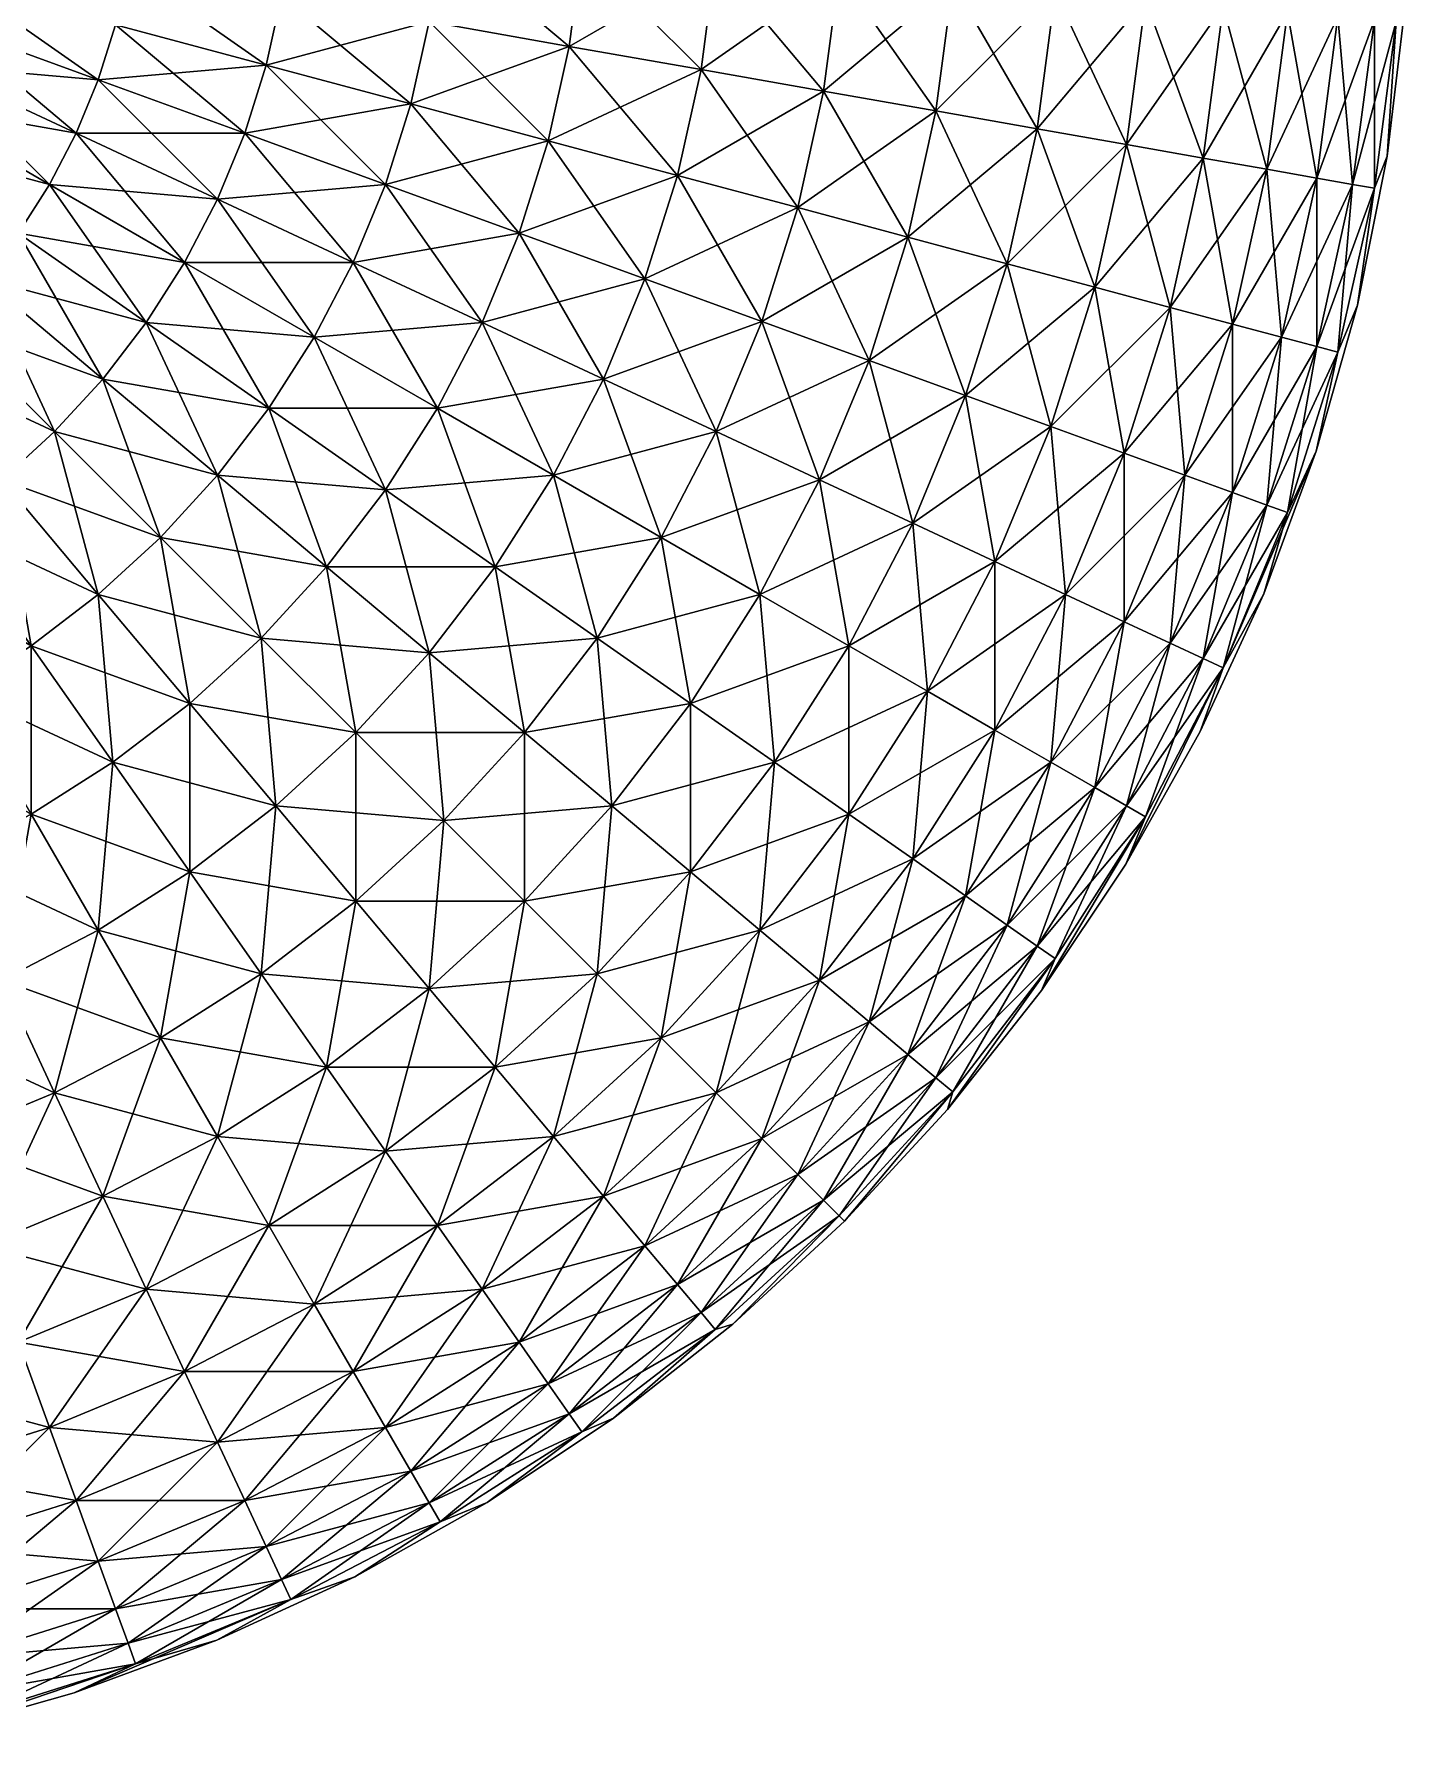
# Model space of a CAD drawing. Header units: millimetres. Extents: x -5.2 to 37.2, y -20 to 0.
# Drawn here: x 36.488 to 37.2, y -19.972 to -19.093 of the extents above; entities that cross this region are included whole.
import ezdxf

# ---------------------------------------------------------------- set-up
doc = ezdxf.new("R2010")
doc.units = ezdxf.units.MM
doc.layers.add('001', color=4, linetype='Continuous', lineweight=35)

msp = doc.modelspace()

# ---------------------------------------------------------------- meshes
at = {"layer": '001', "color": 17, "lineweight": 18}
mesh = msp.add_polyface(dxfattribs=at)
corners = [(36.59713, -19.14454, -4.15631), (36.53037, -19.08852, -4.18969), (36.60822, -19.10938, -4.15631), (36.53682, -19.05939, -4.18969), (36.6162, -19.07339, -4.15631), (36.54072, -19.02981, -4.18969), (36.62101, -19.03683, -4.15631), (36.68296, -19.12941, -4.11603), (36.6924, -19.08682, -4.11603), (36.6981, -19.04358, -4.11603), (36.75403, -19.14845, -4.06915), (36.76486, -19.0996, -4.06915), (36.77139, -19.04999, -4.06915), (36.82089, -19.16637, -4.01604), (36.83302, -19.11162, -4.01604), (36.84034, -19.05602, -4.01604), (36.89636, -19.12279, -3.95711), (36.90442, -19.06163, -3.95711), (36.84945, -19, -4.01041), (36.95441, -19.13302, -3.89279), (36.96313, -19.06677, -3.89279), (36.90711, -19, -3.95711), (36.89636, -19.12279, 3.95711), (36.95441, -19.13302, 3.89279), (36.96313, -19.06677, 3.89279), (36.90442, -19.06163, 3.95711), (36.83302, -19.11162, 4.01604), (36.84034, -19.05602, 4.01604), (36.75403, -19.14845, 4.06915), (36.76486, -19.0996, 4.06915), (36.77139, -19.04999, 4.06915), (36.68296, -19.12941, 4.11603), (36.6924, -19.08682, 4.11603), (36.6981, -19.04358, 4.11603), (36.59713, -19.14454, 4.15631), (36.60822, -19.10938, 4.15631), (36.6162, -19.07339, 4.15631), (36.62101, -19.03683, 4.15631), (36.52139, -19.11698, 4.18969), (36.53037, -19.08852, 4.18969), (36.53682, -19.05939, 4.18969)]
mesh.append_faces([[corners[k] for k in face] for face in [(17, 15, 18), (20, 17, 21)]], dxfattribs={"color": 17})
mesh.append_faces([[corners[k] for k in face] for face in [(0, 1, 2), (2, 3, 4), (4, 5, 6), (7, 4, 8), (8, 6, 9), (10, 8, 11), (11, 9, 12), (13, 11, 14), (14, 12, 15), (16, 15, 17), (19, 17, 20), (22, 24, 25), (26, 25, 27), (28, 26, 29), (29, 27, 30), (31, 29, 32), (32, 30, 33), (34, 31, 35), (35, 32, 36), (36, 33, 37)]], dxfattribs={"vtx0": -1, "color": 17})
mesh.append_faces([[corners[k] for k in face] for face in [(7, 2, 4), (8, 4, 6), (10, 7, 8), (11, 8, 9), (14, 11, 12), (16, 14, 15), (19, 16, 17), (22, 23, 24), (26, 22, 25), (29, 26, 27), (31, 28, 29), (32, 29, 30), (35, 31, 32), (36, 32, 33), (38, 34, 35), (39, 35, 36), (40, 36, 37)]], dxfattribs={"vtx2": -1, "color": 17})
mesh = msp.add_polyface(dxfattribs=at)
corners = [(37.18769, -19.15643, 3.25), (37.19692, -19.07846, -3.25), (37.19692, -19.07846, 3.25), (37.2, -19, -3.25), (37.00671, -19.14224, -3.82358), (36.95441, -19.13302, -3.89279), (36.96313, -19.06677, -3.89279), (37.01603, -19.07139, -3.82358), (36.96041, -19, -3.89945), (37.05287, -19.15038, -3.75), (37.06273, -19.07548, -3.75), (37.00902, -19, -3.83779), (37.09254, -19.15738, -3.67262), (37.10286, -19.07899, -3.67262), (37.05264, -19, -3.7725), (37.12542, -19.16318, -3.59202), (37.13612, -19.0819, -3.59202), (37.12388, -19, -3.63268), (37.15125, -19.16773, -3.50882), (37.16225, -19.08419, -3.50882), (37.15106, -19, -3.55902), (37.16985, -19.17101, -3.42365), (37.18106, -19.08583, -3.42365), (37.17237, -19, -3.48345), (37.18106, -19.17299, -3.33716), (37.1924, -19.08682, -3.33716), (37.18769, -19, -3.40643), (37.18769, -19.15643, -3.25), (37.19692, -19, -3.32846), (37.16985, -19.17101, 3.42365), (37.1924, -19.08682, 3.33716), (37.18106, -19.08583, 3.42365), (37.19692, -19, 3.32846), (37.15125, -19.16773, 3.50882), (37.16225, -19.08419, 3.50882), (37.18769, -19, 3.40643), (37.12542, -19.16318, 3.59202), (37.13612, -19.0819, 3.59202), (37.17237, -19, 3.48345), (37.09254, -19.15738, 3.67262), (37.10286, -19.07899, 3.67262), (37.15106, -19, 3.55902), (37.05287, -19.15038, 3.75), (37.06273, -19.07548, 3.75), (37.09101, -19, 3.70399), (37.00671, -19.14224, 3.82358), (37.01603, -19.07139, 3.82358), (37.05264, -19, 3.7725), (36.95441, -19.13302, 3.89279), (36.96313, -19.06677, 3.89279), (37.00902, -19, 3.83779), (36.90442, -19.06163, 3.95711), (36.96041, -19, 3.89945)]
mesh.append_faces([[corners[k] for k in face] for face in [(7, 6, 8), (10, 7, 11), (13, 10, 14), (17, 16, 13), (19, 16, 20), (22, 19, 23), (25, 22, 26), (27, 25, 1), (1, 25, 28), (30, 0, 2), (31, 30, 32), (32, 30, 2), (34, 31, 35), (37, 34, 38), (40, 37, 41), (43, 40, 44), (46, 43, 47), (49, 46, 50), (51, 49, 52)]], dxfattribs={"color": 17})
mesh.append_faces([[corners[k] for k in face] for face in [(0, 1, 2), (4, 6, 7), (9, 7, 10), (12, 10, 13), (15, 13, 16), (18, 16, 19), (21, 19, 22), (24, 22, 25), (29, 30, 31), (33, 31, 34), (36, 34, 37), (39, 37, 40), (42, 40, 43), (45, 43, 46), (48, 46, 49)]], dxfattribs={"vtx0": -1, "color": 17})
mesh.append_faces([[corners[k] for k in face] for face in [(2, 1, 3), (4, 5, 6), (9, 4, 7), (12, 9, 10), (45, 42, 43), (48, 45, 46)]], dxfattribs={"vtx2": -1, "color": 17})
mesh = msp.add_polyface(dxfattribs=at)
corners = [(36.41201, -19.14845, -4.21593), (36.35038, -19.08682, -4.23481), (36.42414, -19.12941, -4.21593), (36.35738, -19.07339, -4.23481), (36.43457, -19.10938, -4.21593), (36.36318, -19.05939, -4.23481), (36.44321, -19.08852, -4.21593), (36.36773, -19.04494, -4.23481), (36.45, -19.06699, -4.21593), (36.37101, -19.03015, -4.23481), (36.45489, -19.04494, -4.21593), (36.50998, -19.14454, -4.18969), (36.52139, -19.11698, -4.18969), (36.53037, -19.08852, -4.18969), (36.53682, -19.05939, -4.18969), (36.45783, -19.02256, -4.21593), (36.59713, -19.14454, -4.15631), (36.60822, -19.10938, -4.15631), (36.6162, -19.07339, -4.15631), (36.54072, -19.02981, -4.18969), (36.52139, -19.11698, 4.18969), (36.60822, -19.10938, 4.15631), (36.53037, -19.08852, 4.18969), (36.6162, -19.07339, 4.15631), (36.53682, -19.05939, 4.18969), (36.62101, -19.03683, 4.15631), (36.54072, -19.02981, 4.18969), (36.42414, -19.12941, 4.21593), (36.50998, -19.14454, 4.18969), (36.43457, -19.10938, 4.21593), (36.44321, -19.08852, 4.21593), (36.45, -19.06699, 4.21593), (36.45489, -19.04494, 4.21593), (36.34224, -19.0996, 4.23481), (36.41201, -19.14845, 4.21593), (36.35038, -19.08682, 4.23481), (36.35738, -19.07339, 4.23481), (36.36318, -19.05939, 4.23481), (36.36773, -19.04494, 4.23481), (36.37101, -19.03015, 4.23481)]
mesh.append_faces([[corners[k] for k in face] for face in [(0, 1, 2), (2, 3, 4), (4, 5, 6), (6, 7, 8), (8, 9, 10), (11, 6, 12), (12, 8, 13), (13, 10, 14), (20, 21, 22), (22, 23, 24), (24, 25, 26), (27, 28, 29), (29, 20, 30), (30, 22, 31), (31, 24, 32), (35, 29, 36), (36, 30, 37), (37, 31, 38), (38, 32, 39)]], dxfattribs={"vtx0": -1, "color": 17})
mesh.append_faces([[corners[k] for k in face] for face in [(2, 1, 3), (4, 3, 5), (6, 5, 7), (8, 7, 9), (11, 4, 6), (12, 6, 8), (13, 8, 10), (14, 10, 15), (16, 12, 13), (17, 13, 14), (18, 14, 19), (29, 28, 20), (30, 20, 22), (31, 22, 24), (32, 24, 26), (33, 34, 27), (35, 27, 29), (36, 29, 30), (37, 30, 31), (38, 31, 32)]], dxfattribs={"vtx2": -1, "color": 17})
mesh = msp.add_polyface(dxfattribs=at)
corners = [(37.17237, -19.23345, 3.25), (37.17237, -19.23345, -3.25), (37.18769, -19.15643, -3.25), (37.18769, -19.15643, 3.25), (37.19692, -19.07846, -3.25), (37.03652, -19.22414, -3.75), (36.99124, -19.21201, -3.82358), (37.00671, -19.14224, -3.82358), (37.05287, -19.15038, -3.75), (37.07543, -19.23457, -3.67262), (37.09254, -19.15738, -3.67262), (37.10767, -19.24321, -3.59202), (37.12542, -19.16318, -3.59202), (37.10286, -19.07899, -3.67262), (37.13301, -19.25, -3.50882), (37.15125, -19.16773, -3.50882), (37.13612, -19.0819, -3.59202), (37.15125, -19.25489, -3.42365), (37.16985, -19.17101, -3.42365), (37.16225, -19.08419, -3.50882), (37.16225, -19.25783, -3.33716), (37.18106, -19.17299, -3.33716), (37.18106, -19.08583, -3.42365), (37.1924, -19.08682, -3.33716), (37.15125, -19.25489, 3.42365), (37.18106, -19.17299, 3.33716), (37.16985, -19.17101, 3.42365), (37.16225, -19.25783, 3.33716), (37.1924, -19.08682, 3.33716), (37.13301, -19.25, 3.50882), (37.15125, -19.16773, 3.50882), (37.18106, -19.08583, 3.42365), (37.10767, -19.24321, 3.59202), (37.12542, -19.16318, 3.59202), (37.16225, -19.08419, 3.50882), (37.07543, -19.23457, 3.67262), (37.09254, -19.15738, 3.67262), (37.13612, -19.0819, 3.59202), (37.03652, -19.22414, 3.75), (37.05287, -19.15038, 3.75), (37.10286, -19.07899, 3.67262), (36.99124, -19.21201, 3.82358), (37.00671, -19.14224, 3.82358)]
mesh.append_faces([[corners[k] for k in face] for face in [(1, 20, 21), (1, 21, 2), (2, 21, 23), (25, 27, 0), (25, 0, 3), (28, 25, 3)]], dxfattribs={"color": 17})
mesh.append_faces([[corners[k] for k in face] for face in [(0, 2, 3), (5, 7, 8), (9, 8, 10), (11, 10, 12), (14, 12, 15), (17, 15, 18), (20, 18, 21), (24, 25, 26), (29, 26, 30), (32, 30, 33), (35, 33, 36), (38, 36, 39), (41, 39, 42)]], dxfattribs={"vtx0": -1, "color": 17})
mesh.append_faces([[corners[k] for k in face] for face in [(0, 1, 2), (3, 2, 4), (5, 6, 7), (9, 5, 8), (11, 9, 10), (12, 10, 13), (14, 11, 12), (15, 12, 16), (17, 14, 15), (18, 15, 19), (21, 18, 22), (26, 25, 28), (29, 24, 26), (30, 26, 31), (32, 29, 30), (33, 30, 34), (35, 32, 33), (36, 33, 37), (38, 35, 36), (39, 36, 40), (41, 38, 39)]], dxfattribs={"vtx2": -1, "color": 17})
mesh = msp.add_polyface(dxfattribs=at)
corners = [(36.69673, -19.28679, -4.06915), (36.65315, -19.21131, -4.11603), (36.71984, -19.2424, -4.06915), (36.66985, -19.17101, -4.11603), (36.73899, -19.19617, -4.06915), (36.68296, -19.12941, -4.11603), (36.75403, -19.14845, -4.06915), (36.72654, -19.36869, -4.01604), (36.66985, -19.32899, -4.06915), (36.75667, -19.32139, -4.01604), (36.78256, -19.27165, -4.01604), (36.80402, -19.21985, -4.01604), (36.82089, -19.16637, -4.01604), (36.76486, -19.0996, -4.06915), (36.81237, -19.35355, -3.95711), (36.84086, -19.29884, -3.95711), (36.86446, -19.24184, -3.95711), (36.88301, -19.18301, -3.95711), (36.83302, -19.11162, -4.01604), (36.86341, -19.38302, -3.89279), (36.81237, -19.35355, 3.95711), (36.89427, -19.32374, 3.89279), (36.84086, -19.29884, 3.95711), (36.72654, -19.36869, 4.01604), (36.75667, -19.32139, 4.01604), (36.78256, -19.27165, 4.01604), (36.86446, -19.24184, 3.95711), (36.80402, -19.21985, 4.01604), (36.88301, -19.18301, 3.95711), (36.82089, -19.16637, 4.01604), (36.66985, -19.32899, 4.06915), (36.69673, -19.28679, 4.06915), (36.71984, -19.2424, 4.06915), (36.73899, -19.19617, 4.06915), (36.75403, -19.14845, 4.06915), (36.83302, -19.11162, 4.01604), (36.65315, -19.21131, 4.11603), (36.66985, -19.17101, 4.11603), (36.68296, -19.12941, 4.11603)]
mesh.append_faces([[corners[k] for k in face] for face in [(0, 1, 2), (2, 3, 4), (4, 5, 6), (7, 0, 9), (9, 2, 10), (10, 4, 11), (11, 6, 12), (14, 10, 15), (15, 11, 16), (20, 21, 22), (23, 20, 24), (24, 22, 25), (25, 26, 27), (27, 28, 29), (30, 24, 31), (31, 25, 32), (32, 27, 33), (33, 29, 34), (37, 34, 38)]], dxfattribs={"vtx0": -1, "color": 17})
mesh.append_faces([[corners[k] for k in face] for face in [(4, 3, 5), (7, 8, 0), (9, 0, 2), (10, 2, 4), (11, 4, 6), (12, 6, 13), (14, 9, 10), (15, 10, 11), (16, 11, 12), (17, 12, 18), (19, 14, 15), (24, 20, 22), (25, 22, 26), (30, 23, 24), (31, 24, 25), (32, 25, 27), (33, 27, 29), (34, 29, 35), (36, 32, 33), (37, 33, 34)]], dxfattribs={"vtx2": -1, "color": 17})
mesh = msp.add_polyface(dxfattribs=at)
corners = [(36.44184, -19.24184, -4.18969), (36.39827, -19.16637, -4.21593), (36.462, -19.21985, -4.18969), (36.41201, -19.14845, -4.21593), (36.48017, -19.19617, -4.18969), (36.42414, -19.12941, -4.21593), (36.4962, -19.17101, -4.18969), (36.43457, -19.10938, -4.21593), (36.50998, -19.14454, -4.18969), (36.4424, -19.34619, -4.15631), (36.41985, -19.262, -4.18969), (36.47165, -19.32374, -4.15631), (36.49884, -19.29884, -4.15631), (36.52374, -19.27165, -4.15631), (36.54619, -19.2424, -4.15631), (36.566, -19.21131, -4.15631), (36.58302, -19.17861, -4.15631), (36.52139, -19.11698, -4.18969), (36.52139, -19.38302, -4.11603), (36.55355, -19.35355, -4.11603), (36.4424, -19.34619, 4.15631), (36.52139, -19.38302, 4.11603), (36.47165, -19.32374, 4.15631), (36.55355, -19.35355, 4.11603), (36.49884, -19.29884, 4.15631), (36.58302, -19.32139, 4.11603), (36.52374, -19.27165, 4.15631), (36.39617, -19.28017, 4.18969), (36.41985, -19.262, 4.18969), (36.44184, -19.24184, 4.18969), (36.462, -19.21985, 4.18969), (36.54619, -19.2424, 4.15631), (36.48017, -19.19617, 4.18969), (36.566, -19.21131, 4.15631), (36.4962, -19.17101, 4.18969), (36.58302, -19.17861, 4.15631), (36.50998, -19.14454, 4.18969), (36.59713, -19.14454, 4.15631), (36.52139, -19.11698, 4.18969), (36.39827, -19.16637, 4.21593), (36.41201, -19.14845, 4.21593), (36.42414, -19.12941, 4.21593)]
mesh.append_faces([[corners[k] for k in face] for face in [(0, 1, 2), (2, 3, 4), (4, 5, 6), (6, 7, 8), (9, 10, 11), (11, 0, 12), (12, 2, 13), (13, 4, 14), (14, 6, 15), (18, 12, 19), (20, 21, 22), (22, 23, 24), (24, 25, 26), (28, 24, 29), (29, 26, 30), (30, 31, 32), (32, 33, 34), (34, 35, 36), (36, 37, 38), (40, 34, 41)]], dxfattribs={"vtx0": -1, "color": 17})
mesh.append_faces([[corners[k] for k in face] for face in [(4, 3, 5), (6, 5, 7), (11, 10, 0), (12, 0, 2), (13, 2, 4), (14, 4, 6), (15, 6, 8), (16, 8, 17), (18, 11, 12), (19, 12, 13), (22, 21, 23), (27, 20, 22), (28, 22, 24), (29, 24, 26), (30, 26, 31), (32, 31, 33), (39, 30, 32), (40, 32, 34), (41, 34, 36)]], dxfattribs={"vtx2": -1, "color": 17})
mesh = msp.add_polyface(dxfattribs=at)
corners = [(36.566, -19.21131, -4.15631), (36.50998, -19.14454, -4.18969), (36.58302, -19.17861, -4.15631), (36.52139, -19.11698, -4.18969), (36.59713, -19.14454, -4.15631), (36.55355, -19.35355, -4.11603), (36.52374, -19.27165, -4.15631), (36.58302, -19.32139, -4.11603), (36.54619, -19.2424, -4.15631), (36.60958, -19.28679, -4.11603), (36.63301, -19.25, -4.11603), (36.65315, -19.21131, -4.11603), (36.66985, -19.17101, -4.11603), (36.60822, -19.10938, -4.15631), (36.68296, -19.12941, -4.11603), (36.63939, -19.36869, -4.06915), (36.66985, -19.32899, -4.06915), (36.69673, -19.28679, -4.06915), (36.71984, -19.2424, -4.06915), (36.63939, -19.36869, 4.06915), (36.72654, -19.36869, 4.01604), (36.66985, -19.32899, 4.06915), (36.55355, -19.35355, 4.11603), (36.58302, -19.32139, 4.11603), (36.60958, -19.28679, 4.11603), (36.69673, -19.28679, 4.06915), (36.63301, -19.25, 4.11603), (36.71984, -19.2424, 4.06915), (36.65315, -19.21131, 4.11603), (36.73899, -19.19617, 4.06915), (36.66985, -19.17101, 4.11603), (36.49884, -19.29884, 4.15631), (36.52374, -19.27165, 4.15631), (36.54619, -19.2424, 4.15631), (36.566, -19.21131, 4.15631), (36.58302, -19.17861, 4.15631), (36.59713, -19.14454, 4.15631), (36.68296, -19.12941, 4.11603), (36.4962, -19.17101, 4.18969), (36.50998, -19.14454, 4.18969)]
mesh.append_faces([[corners[k] for k in face] for face in [(0, 1, 2), (2, 3, 4), (5, 6, 7), (7, 8, 9), (9, 0, 10), (10, 2, 11), (11, 4, 12), (12, 13, 14), (15, 9, 16), (16, 10, 17), (19, 20, 21), (22, 19, 23), (23, 21, 24), (24, 25, 26), (26, 27, 28), (28, 29, 30), (32, 24, 33), (33, 26, 34), (34, 28, 35), (35, 30, 36)]], dxfattribs={"vtx0": -1, "color": 17})
mesh.append_faces([[corners[k] for k in face] for face in [(7, 6, 8), (9, 8, 0), (10, 0, 2), (11, 2, 4), (12, 4, 13), (15, 7, 9), (16, 9, 10), (17, 10, 11), (18, 11, 12), (23, 19, 21), (24, 21, 25), (26, 25, 27), (31, 22, 23), (32, 23, 24), (33, 24, 26), (34, 26, 28), (35, 28, 30), (36, 30, 37), (38, 34, 35), (39, 35, 36)]], dxfattribs={"vtx2": -1, "color": 17})
mesh = msp.add_polyface(dxfattribs=at)
corners = [(36.86446, -19.24184, -3.95711), (36.82089, -19.16637, -4.01604), (36.88301, -19.18301, -3.95711), (36.83302, -19.11162, -4.01604), (36.89636, -19.12279, -3.95711), (36.86341, -19.38302, -3.89279), (36.84086, -19.29884, -3.95711), (36.89427, -19.32374, -3.89279), (36.91985, -19.262, -3.89279), (36.93994, -19.19827, -3.89279), (36.95441, -19.13302, -3.89279), (36.9424, -19.34619, -3.82358), (36.96975, -19.28017, -3.82358), (36.99124, -19.21201, -3.82358), (37.00671, -19.14224, -3.82358), (36.98489, -19.366, -3.75), (37.0138, -19.2962, -3.75), (36.9424, -19.34619, 3.82358), (36.98489, -19.366, 3.75), (37.0138, -19.2962, 3.75), (36.96975, -19.28017, 3.82358), (37.03652, -19.22414, 3.75), (36.99124, -19.21201, 3.82358), (36.86341, -19.38302, 3.89279), (36.89427, -19.32374, 3.89279), (36.91985, -19.262, 3.89279), (36.93994, -19.19827, 3.89279), (37.00671, -19.14224, 3.82358), (36.95441, -19.13302, 3.89279), (36.81237, -19.35355, 3.95711), (36.84086, -19.29884, 3.95711), (36.86446, -19.24184, 3.95711), (36.88301, -19.18301, 3.95711), (36.89636, -19.12279, 3.95711), (36.80402, -19.21985, 4.01604), (36.82089, -19.16637, 4.01604), (36.83302, -19.11162, 4.01604)]
mesh.append_faces([[corners[k] for k in face] for face in [(0, 1, 2), (2, 3, 4), (5, 6, 7), (7, 0, 8), (8, 2, 9), (9, 4, 10), (11, 8, 12), (12, 9, 13), (13, 10, 14), (15, 12, 16), (17, 19, 20), (20, 21, 22), (23, 17, 24), (24, 20, 25), (25, 22, 26), (26, 27, 28), (30, 25, 31), (31, 26, 32), (32, 28, 33), (35, 33, 36)]], dxfattribs={"vtx0": -1, "color": 17})
mesh.append_faces([[corners[k] for k in face] for face in [(7, 6, 0), (8, 0, 2), (9, 2, 4), (11, 7, 8), (12, 8, 9), (13, 9, 10), (15, 11, 12), (16, 12, 13), (17, 18, 19), (20, 19, 21), (24, 17, 20), (25, 20, 22), (26, 22, 27), (29, 23, 24), (30, 24, 25), (31, 25, 26), (32, 26, 28), (34, 31, 32), (35, 32, 33)]], dxfattribs={"vtx2": -1, "color": 17})
mesh = msp.add_polyface(dxfattribs=at)
corners = [(37.12388, -19.38268, -3.25), (37.15106, -19.30902, -3.25), (37.15106, -19.30902, 3.25), (37.17237, -19.23345, -3.25), (37.17237, -19.23345, 3.25), (37.0138, -19.2962, -3.75), (36.99124, -19.21201, -3.82358), (37.03652, -19.22414, -3.75), (37.02139, -19.38302, -3.67262), (36.98489, -19.366, -3.75), (37.05165, -19.30998, -3.67262), (37.07543, -19.23457, -3.67262), (37.05165, -19.39713, -3.59202), (37.08302, -19.32139, -3.59202), (37.10767, -19.24321, -3.59202), (37.07543, -19.40822, -3.50882), (37.10767, -19.33037, -3.50882), (37.13301, -19.25, -3.50882), (37.12542, -19.33682, -3.42365), (37.15125, -19.25489, -3.42365), (37.13612, -19.34072, -3.33716), (37.16225, -19.25783, -3.33716), (37.16985, -19.17101, -3.42365), (37.12388, -19.38268, 3.25), (37.13612, -19.34072, 3.33716), (37.12542, -19.33682, 3.42365), (37.16225, -19.25783, 3.33716), (37.15125, -19.25489, 3.42365), (37.18106, -19.17299, 3.33716), (37.10767, -19.33037, 3.50882), (37.13301, -19.25, 3.50882), (37.05165, -19.39713, 3.59202), (37.08302, -19.32139, 3.59202), (37.10767, -19.24321, 3.59202), (37.02139, -19.38302, 3.67262), (37.05165, -19.30998, 3.67262), (37.07543, -19.23457, 3.67262), (36.98489, -19.366, 3.75), (37.0138, -19.2962, 3.75), (37.03652, -19.22414, 3.75)]
mesh.append_faces([[corners[k] for k in face] for face in [(1, 20, 21), (1, 21, 3), (23, 2, 24), (26, 24, 2), (26, 2, 4)]], dxfattribs={"color": 17})
mesh.append_faces([[corners[k] for k in face] for face in [(2, 3, 4), (5, 6, 7), (8, 5, 10), (10, 7, 11), (12, 10, 13), (13, 11, 14), (15, 13, 16), (16, 14, 17), (18, 17, 19), (20, 19, 21), (25, 26, 27), (29, 27, 30), (31, 29, 32), (32, 30, 33), (34, 32, 35), (35, 33, 36), (37, 35, 38), (38, 36, 39)]], dxfattribs={"vtx0": -1, "color": 17})
mesh.append_faces([[corners[k] for k in face] for face in [(0, 1, 2), (2, 1, 3), (8, 9, 5), (10, 5, 7), (13, 10, 11), (16, 13, 14), (18, 16, 17), (20, 18, 19), (21, 19, 22), (25, 24, 26), (27, 26, 28), (29, 25, 27), (32, 29, 30), (35, 32, 33), (37, 34, 35), (38, 35, 36)]], dxfattribs={"vtx2": -1, "color": 17})
mesh = msp.add_polyface(dxfattribs=at)
corners = [(37.12388, -19.38268, -3.25), (37.15106, -19.30902, 3.25), (37.12388, -19.38268, 3.25), (37.09101, -19.45399, 3.25), (37.09101, -19.45399, -3.25), (36.95, -19.43301, -3.75), (36.9424, -19.34619, -3.82358), (36.98489, -19.366, -3.75), (36.98489, -19.45315, -3.67262), (37.02139, -19.38302, -3.67262), (37.0138, -19.46985, -3.59202), (37.05165, -19.39713, -3.59202), (37.05165, -19.30998, -3.67262), (37.03652, -19.48296, -3.50882), (37.07543, -19.40822, -3.50882), (37.08302, -19.32139, -3.59202), (37.05287, -19.4924, -3.42365), (37.09254, -19.4162, -3.42365), (37.10767, -19.33037, -3.50882), (37.12542, -19.33682, -3.42365), (37.06273, -19.4981, -3.33716), (37.10286, -19.42101, -3.33716), (37.13612, -19.34072, -3.33716), (37.15106, -19.30902, -3.25), (37.05287, -19.4924, 3.42365), (37.10286, -19.42101, 3.33716), (37.09254, -19.4162, 3.42365), (37.13612, -19.34072, 3.33716), (37.12542, -19.33682, 3.42365), (37.03652, -19.48296, 3.50882), (37.07543, -19.40822, 3.50882), (37.10767, -19.33037, 3.50882), (37.0138, -19.46985, 3.59202), (37.05165, -19.39713, 3.59202), (36.98489, -19.45315, 3.67262), (37.02139, -19.38302, 3.67262), (37.08302, -19.32139, 3.59202), (36.90941, -19.49673, 3.75), (36.95, -19.43301, 3.75), (36.98489, -19.366, 3.75), (36.90941, -19.40958, 3.82358), (36.9424, -19.34619, 3.82358)]
mesh.append_faces([[corners[k] for k in face] for face in [(0, 4, 21), (21, 22, 23), (21, 23, 0), (2, 27, 25), (25, 3, 2)]], dxfattribs={"color": 17})
mesh.append_faces([[corners[k] for k in face] for face in [(0, 1, 2), (2, 4, 0), (5, 6, 7), (8, 7, 9), (10, 9, 11), (13, 11, 14), (16, 14, 17), (17, 18, 19), (20, 17, 21), (21, 19, 22), (24, 25, 26), (26, 27, 28), (29, 26, 30), (30, 28, 31), (32, 30, 33), (34, 33, 35), (37, 34, 38), (38, 35, 39), (40, 39, 41)]], dxfattribs={"vtx0": -1, "color": 17})
mesh.append_faces([[corners[k] for k in face] for face in [(2, 3, 4), (8, 5, 7), (10, 8, 9), (11, 9, 12), (13, 10, 11), (14, 11, 15), (17, 14, 18), (21, 17, 19), (26, 25, 27), (30, 26, 28), (32, 29, 30), (33, 30, 31), (34, 32, 33), (35, 33, 36), (38, 34, 35), (40, 38, 39)]], dxfattribs={"vtx2": -1, "color": 17})
mesh = msp.add_polyface(dxfattribs=at)
corners = [(36.45, -19.43301, -4.11603), (36.4424, -19.34619, -4.15631), (36.48679, -19.40958, -4.11603), (36.47165, -19.32374, -4.15631), (36.52139, -19.38302, -4.11603), (36.4424, -19.51984, -4.06915), (36.41131, -19.45315, -4.11603), (36.48679, -19.49673, -4.06915), (36.52899, -19.46985, -4.06915), (36.56869, -19.43939, -4.06915), (36.55355, -19.35355, -4.11603), (36.60558, -19.40558, -4.06915), (36.58302, -19.32139, -4.11603), (36.63939, -19.36869, -4.06915), (36.52139, -19.55667, -4.01604), (36.56869, -19.52654, -4.01604), (36.61318, -19.4924, -4.01604), (36.65452, -19.45452, -4.01604), (36.60558, -19.57923, -3.95711), (36.56869, -19.52654, 4.01604), (36.65452, -19.54168, 3.95711), (36.61318, -19.4924, 4.01604), (36.4424, -19.51984, 4.06915), (36.52139, -19.55667, 4.01604), (36.48679, -19.49673, 4.06915), (36.52899, -19.46985, 4.06915), (36.56869, -19.43939, 4.06915), (36.65452, -19.45452, 4.01604), (36.60558, -19.40558, 4.06915), (36.41131, -19.45315, 4.11603), (36.45, -19.43301, 4.11603), (36.48679, -19.40958, 4.11603), (36.52139, -19.38302, 4.11603), (36.55355, -19.35355, 4.11603), (36.63939, -19.36869, 4.06915), (36.41131, -19.366, 4.15631), (36.4424, -19.34619, 4.15631)]
mesh.append_faces([[corners[k] for k in face] for face in [(0, 1, 2), (2, 3, 4), (5, 0, 7), (7, 2, 8), (8, 4, 9), (9, 10, 11), (11, 12, 13), (14, 8, 15), (15, 9, 16), (16, 11, 17), (19, 20, 21), (22, 23, 24), (24, 19, 25), (25, 21, 26), (26, 27, 28), (29, 24, 30), (30, 25, 31), (31, 26, 32), (32, 28, 33), (35, 31, 36)]], dxfattribs={"vtx0": -1, "color": 17})
mesh.append_faces([[corners[k] for k in face] for face in [(2, 1, 3), (5, 6, 0), (7, 0, 2), (8, 2, 4), (9, 4, 10), (11, 10, 12), (14, 7, 8), (15, 8, 9), (16, 9, 11), (18, 15, 16), (24, 23, 19), (25, 19, 21), (26, 21, 27), (29, 22, 24), (30, 24, 25), (31, 25, 26), (32, 26, 28), (33, 28, 34), (35, 30, 31), (36, 31, 32)]], dxfattribs={"vtx2": -1, "color": 17})
mesh = msp.add_polyface(dxfattribs=at)
corners = [(36.65452, -19.45452, -4.01604), (36.60558, -19.40558, -4.06915), (36.63939, -19.36869, -4.06915), (36.6924, -19.41318, -4.01604), (36.66985, -19.32899, -4.06915), (36.72654, -19.36869, -4.01604), (36.65452, -19.54168, -3.95711), (36.61318, -19.4924, -4.01604), (36.7, -19.5, -3.95711), (36.74168, -19.45452, -3.95711), (36.77923, -19.40558, -3.95711), (36.75667, -19.32139, -4.01604), (36.81237, -19.35355, -3.95711), (36.63939, -19.62751, -3.89279), (36.60558, -19.57923, -3.95711), (36.6924, -19.58682, -3.89279), (36.74168, -19.54168, -3.89279), (36.78682, -19.4924, -3.89279), (36.72654, -19.62751, -3.82358), (36.77923, -19.57923, -3.82358), (36.6924, -19.58682, 3.89279), (36.77923, -19.57923, 3.82358), (36.74168, -19.54168, 3.89279), (36.82751, -19.52654, 3.82358), (36.78682, -19.4924, 3.89279), (36.60558, -19.57923, 3.95711), (36.65452, -19.54168, 3.95711), (36.7, -19.5, 3.95711), (36.74168, -19.45452, 3.95711), (36.82751, -19.43939, 3.89279), (36.77923, -19.40558, 3.95711), (36.61318, -19.4924, 4.01604), (36.65452, -19.45452, 4.01604), (36.6924, -19.41318, 4.01604), (36.72654, -19.36869, 4.01604), (36.81237, -19.35355, 3.95711), (36.60558, -19.40558, 4.06915), (36.63939, -19.36869, 4.06915)]
mesh.append_faces([[corners[k] for k in face] for face in [(0, 2, 3), (3, 4, 5), (6, 0, 8), (8, 3, 9), (9, 5, 10), (10, 11, 12), (15, 8, 16), (16, 9, 17), (18, 16, 19), (20, 21, 22), (22, 23, 24), (25, 20, 26), (26, 22, 27), (27, 24, 28), (28, 29, 30), (31, 27, 32), (32, 28, 33), (33, 30, 34), (36, 33, 37)]], dxfattribs={"vtx0": -1, "color": 17})
mesh.append_faces([[corners[k] for k in face] for face in [(0, 1, 2), (3, 2, 4), (6, 7, 0), (8, 0, 3), (9, 3, 5), (10, 5, 11), (13, 14, 6), (15, 6, 8), (16, 8, 9), (17, 9, 10), (19, 16, 17), (22, 21, 23), (26, 20, 22), (27, 22, 24), (31, 26, 27), (32, 27, 28), (33, 28, 30), (34, 30, 35), (36, 32, 33), (37, 33, 34)]], dxfattribs={"vtx2": -1, "color": 17})
mesh = msp.add_polyface(dxfattribs=at)
corners = [(36.78682, -19.4924, -3.89279), (36.77923, -19.40558, -3.95711), (36.82751, -19.43939, -3.89279), (36.81237, -19.35355, -3.95711), (36.86341, -19.38302, -3.89279), (36.77923, -19.57923, -3.82358), (36.82751, -19.52654, -3.82358), (36.87101, -19.46985, -3.82358), (36.90941, -19.40958, -3.82358), (36.89427, -19.32374, -3.89279), (36.9424, -19.34619, -3.82358), (36.81237, -19.61237, -3.75), (36.86341, -19.55667, -3.75), (36.90941, -19.49673, -3.75), (36.95, -19.43301, -3.75), (36.89427, -19.58256, -3.67262), (36.9424, -19.51984, -3.67262), (36.91985, -19.60402, -3.59202), (36.89427, -19.58256, 3.67262), (36.91985, -19.60402, 3.59202), (36.96975, -19.53899, 3.59202), (36.9424, -19.51984, 3.67262), (36.81237, -19.61237, 3.75), (36.86341, -19.55667, 3.75), (36.90941, -19.49673, 3.75), (36.77923, -19.57923, 3.82358), (36.82751, -19.52654, 3.82358), (36.87101, -19.46985, 3.82358), (36.95, -19.43301, 3.75), (36.90941, -19.40958, 3.82358), (36.78682, -19.4924, 3.89279), (36.82751, -19.43939, 3.89279), (36.86341, -19.38302, 3.89279), (36.9424, -19.34619, 3.82358), (36.74168, -19.45452, 3.95711), (36.77923, -19.40558, 3.95711), (36.81237, -19.35355, 3.95711)]
mesh.append_faces([[corners[k] for k in face] for face in [(0, 1, 2), (2, 3, 4), (5, 0, 6), (6, 2, 7), (7, 4, 8), (8, 9, 10), (11, 6, 12), (12, 7, 13), (13, 8, 14), (15, 13, 16), (18, 20, 21), (22, 18, 23), (23, 21, 24), (25, 23, 26), (26, 24, 27), (27, 28, 29), (30, 27, 31), (31, 29, 32), (35, 32, 36)]], dxfattribs={"vtx0": -1, "color": 17})
mesh.append_faces([[corners[k] for k in face] for face in [(2, 1, 3), (6, 0, 2), (7, 2, 4), (8, 4, 9), (11, 5, 6), (12, 6, 7), (13, 7, 8), (14, 8, 10), (15, 12, 13), (16, 13, 14), (17, 15, 16), (18, 19, 20), (23, 18, 21), (25, 22, 23), (26, 23, 24), (27, 24, 28), (30, 26, 27), (31, 27, 29), (32, 29, 33), (34, 30, 31), (35, 31, 32)]], dxfattribs={"vtx2": -1, "color": 17})
mesh = msp.add_polyface(dxfattribs=at)
corners = [(37.00902, -19.58779, 3.25), (37.00902, -19.58779, -3.25), (37.05264, -19.5225, -3.25), (37.05264, -19.5225, 3.25), (37.09101, -19.45399, -3.25), (37.09101, -19.45399, 3.25), (36.9424, -19.51984, -3.67262), (36.95, -19.43301, -3.75), (36.98489, -19.45315, -3.67262), (36.91985, -19.60402, -3.59202), (36.96975, -19.53899, -3.59202), (37.0138, -19.46985, -3.59202), (36.93994, -19.62089, -3.50882), (36.99124, -19.55403, -3.50882), (37.03652, -19.48296, -3.50882), (36.95441, -19.63302, -3.42365), (37.00671, -19.56486, -3.42365), (37.05287, -19.4924, -3.42365), (37.07543, -19.40822, -3.50882), (37.01603, -19.57139, -3.33716), (37.06273, -19.4981, -3.33716), (37.09254, -19.4162, -3.42365), (37.10286, -19.42101, -3.33716), (37.00671, -19.56486, 3.42365), (37.01603, -19.57139, 3.33716), (37.06273, -19.4981, 3.33716), (37.05287, -19.4924, 3.42365), (37.10286, -19.42101, 3.33716), (36.93994, -19.62089, 3.50882), (36.99124, -19.55403, 3.50882), (37.03652, -19.48296, 3.50882), (37.09254, -19.4162, 3.42365), (36.91985, -19.60402, 3.59202), (36.96975, -19.53899, 3.59202), (37.0138, -19.46985, 3.59202), (36.9424, -19.51984, 3.67262), (36.98489, -19.45315, 3.67262), (36.90941, -19.49673, 3.75)]
mesh.append_faces([[corners[k] for k in face] for face in [(1, 19, 20), (1, 20, 2), (2, 20, 22), (2, 22, 4), (25, 24, 0), (25, 0, 3), (27, 25, 3), (27, 3, 5)]], dxfattribs={"color": 17})
mesh.append_faces([[corners[k] for k in face] for face in [(0, 2, 3), (3, 4, 5), (6, 7, 8), (9, 6, 10), (10, 8, 11), (12, 10, 13), (13, 11, 14), (15, 13, 16), (16, 14, 17), (19, 17, 20), (23, 25, 26), (28, 23, 29), (29, 26, 30), (32, 29, 33), (33, 30, 34), (35, 34, 36)]], dxfattribs={"vtx0": -1, "color": 17})
mesh.append_faces([[corners[k] for k in face] for face in [(0, 1, 2), (3, 2, 4), (10, 6, 8), (13, 10, 11), (16, 13, 14), (17, 14, 18), (19, 16, 17), (20, 17, 21), (23, 24, 25), (26, 25, 27), (29, 23, 26), (30, 26, 31), (33, 29, 30), (35, 33, 34), (37, 35, 36)]], dxfattribs={"vtx2": -1, "color": 17})
mesh = msp.add_polyface(dxfattribs=at)
corners = [(36.41985, -19.60402, -4.01604), (36.4424, -19.51984, -4.06915), (36.47165, -19.58256, -4.01604), (36.48679, -19.49673, -4.06915), (36.52139, -19.55667, -4.01604), (36.44184, -19.66446, -3.95711), (36.49884, -19.64086, -3.95711), (36.55355, -19.61237, -3.95711), (36.56869, -19.52654, -4.01604), (36.60558, -19.57923, -3.95711), (36.61318, -19.4924, -4.01604), (36.65452, -19.54168, -3.95711), (36.462, -19.71985, -3.89279), (36.52374, -19.69427, -3.89279), (36.58302, -19.66341, -3.89279), (36.63939, -19.62751, -3.89279), (36.48017, -19.76975, -3.82358), (36.54619, -19.7424, -3.82358), (36.60958, -19.70941, -3.82358), (36.462, -19.71985, 3.89279), (36.54619, -19.7424, 3.82358), (36.52374, -19.69427, 3.89279), (36.60958, -19.70941, 3.82358), (36.58302, -19.66341, 3.89279), (36.66985, -19.67101, 3.82358), (36.44184, -19.66446, 3.95711), (36.49884, -19.64086, 3.95711), (36.55355, -19.61237, 3.95711), (36.63939, -19.62751, 3.89279), (36.60558, -19.57923, 3.95711), (36.41985, -19.60402, 4.01604), (36.47165, -19.58256, 4.01604), (36.52139, -19.55667, 4.01604), (36.56869, -19.52654, 4.01604), (36.65452, -19.54168, 3.95711), (36.39617, -19.53899, 4.06915), (36.4424, -19.51984, 4.06915)]
mesh.append_faces([[corners[k] for k in face] for face in [(0, 1, 2), (2, 3, 4), (5, 2, 6), (6, 4, 7), (7, 8, 9), (9, 10, 11), (12, 6, 13), (13, 7, 14), (14, 9, 15), (17, 14, 18), (19, 20, 21), (21, 22, 23), (25, 21, 26), (26, 23, 27), (27, 28, 29), (30, 26, 31), (31, 27, 32), (32, 29, 33), (35, 31, 36)]], dxfattribs={"vtx0": -1, "color": 17})
mesh.append_faces([[corners[k] for k in face] for face in [(2, 1, 3), (5, 0, 2), (6, 2, 4), (7, 4, 8), (12, 5, 6), (13, 6, 7), (14, 7, 9), (16, 12, 13), (17, 13, 14), (18, 14, 15), (21, 20, 22), (23, 22, 24), (25, 19, 21), (26, 21, 23), (27, 23, 28), (30, 25, 26), (31, 26, 27), (32, 27, 29), (33, 29, 34), (36, 31, 32)]], dxfattribs={"vtx2": -1, "color": 17})
mesh = msp.add_polyface(dxfattribs=at)
corners = [(36.63939, -19.62751, -3.89279), (36.65452, -19.54168, -3.95711), (36.6924, -19.58682, -3.89279), (36.60958, -19.70941, -3.82358), (36.66985, -19.67101, -3.82358), (36.72654, -19.62751, -3.82358), (36.74168, -19.54168, -3.89279), (36.63301, -19.75, -3.75), (36.69673, -19.70941, -3.75), (36.75667, -19.66341, -3.75), (36.77923, -19.57923, -3.82358), (36.81237, -19.61237, -3.75), (36.65315, -19.78489, -3.67262), (36.71984, -19.7424, -3.67262), (36.78256, -19.69427, -3.67262), (36.66985, -19.8138, -3.59202), (36.73899, -19.76975, -3.59202), (36.80402, -19.71985, -3.59202), (36.75403, -19.79124, -3.50882), (36.73899, -19.76975, 3.59202), (36.75403, -19.79124, 3.50882), (36.82089, -19.73994, 3.50882), (36.65315, -19.78489, 3.67262), (36.71984, -19.7424, 3.67262), (36.80402, -19.71985, 3.59202), (36.78256, -19.69427, 3.67262), (36.63301, -19.75, 3.75), (36.69673, -19.70941, 3.75), (36.75667, -19.66341, 3.75), (36.60958, -19.70941, 3.82358), (36.66985, -19.67101, 3.82358), (36.72654, -19.62751, 3.82358), (36.81237, -19.61237, 3.75), (36.77923, -19.57923, 3.82358), (36.58302, -19.66341, 3.89279), (36.63939, -19.62751, 3.89279), (36.6924, -19.58682, 3.89279), (36.60558, -19.57923, 3.95711)]
mesh.append_faces([[corners[k] for k in face] for face in [(0, 1, 2), (3, 0, 4), (4, 2, 5), (7, 4, 8), (8, 5, 9), (9, 10, 11), (12, 8, 13), (13, 9, 14), (15, 13, 16), (16, 14, 17), (22, 19, 23), (23, 24, 25), (26, 23, 27), (27, 25, 28), (29, 27, 30), (30, 28, 31), (31, 32, 33), (34, 30, 35), (35, 31, 36)]], dxfattribs={"vtx0": -1, "color": 17})
mesh.append_faces([[corners[k] for k in face] for face in [(4, 0, 2), (5, 2, 6), (7, 3, 4), (8, 4, 5), (9, 5, 10), (12, 7, 8), (13, 8, 9), (14, 9, 11), (16, 13, 14), (18, 16, 17), (19, 20, 21), (23, 19, 24), (26, 22, 23), (27, 23, 25), (29, 26, 27), (30, 27, 28), (31, 28, 32), (35, 30, 31), (36, 31, 33), (37, 35, 36)]], dxfattribs={"vtx2": -1, "color": 17})
mesh = msp.add_polyface(dxfattribs=at)
corners = [(36.90711, -19.70711, -3.25), (36.96041, -19.64945, -3.25), (36.96041, -19.64945, 3.25), (36.90711, -19.70711, 3.25), (36.84945, -19.76041, -3.25), (37.00902, -19.58779, -3.25), (37.00902, -19.58779, 3.25), (36.86446, -19.66446, -3.59202), (36.89427, -19.58256, -3.67262), (36.91985, -19.60402, -3.59202), (36.88301, -19.68301, -3.50882), (36.93994, -19.62089, -3.50882), (36.96975, -19.53899, -3.59202), (36.89636, -19.69636, -3.42365), (36.95441, -19.63302, -3.42365), (36.99124, -19.55403, -3.50882), (36.84034, -19.76313, -3.33716), (36.90442, -19.70442, -3.33716), (36.96313, -19.64034, -3.33716), (37.00671, -19.56486, -3.42365), (37.01603, -19.57139, -3.33716), (36.83302, -19.75441, 3.42365), (36.90442, -19.70442, 3.33716), (36.89636, -19.69636, 3.42365), (36.84945, -19.76041, 3.25), (36.96313, -19.64034, 3.33716), (36.95441, -19.63302, 3.42365), (37.01603, -19.57139, 3.33716), (37.00671, -19.56486, 3.42365), (36.88301, -19.68301, 3.50882), (36.93994, -19.62089, 3.50882), (36.86446, -19.66446, 3.59202), (36.91985, -19.60402, 3.59202), (36.99124, -19.55403, 3.50882), (36.84086, -19.64086, 3.67262), (36.89427, -19.58256, 3.67262)]
mesh.append_faces([[corners[k] for k in face] for face in [(4, 17, 0), (0, 17, 18), (0, 18, 1), (1, 18, 20), (1, 20, 5), (22, 24, 3), (25, 22, 3), (25, 3, 2), (27, 25, 2), (27, 2, 6)]], dxfattribs={"color": 17})
mesh.append_faces([[corners[k] for k in face] for face in [(0, 2, 3), (3, 4, 0), (2, 5, 6), (7, 8, 9), (10, 9, 11), (13, 11, 14), (16, 13, 17), (17, 14, 18), (18, 19, 20), (21, 22, 23), (23, 25, 26), (26, 27, 28), (29, 26, 30), (31, 30, 32), (34, 32, 35)]], dxfattribs={"vtx0": -1, "color": 17})
mesh.append_faces([[corners[k] for k in face] for face in [(0, 1, 2), (2, 1, 5), (10, 7, 9), (11, 9, 12), (13, 10, 11), (14, 11, 15), (17, 13, 14), (18, 14, 19), (23, 22, 25), (26, 25, 27), (29, 23, 26), (30, 26, 28), (31, 29, 30), (32, 30, 33), (34, 31, 32)]], dxfattribs={"vtx2": -1, "color": 17})
mesh = msp.add_polyface(dxfattribs=at)
corners = [(36.78779, -19.80902, 3.25), (36.78779, -19.80902, -3.25), (36.84945, -19.76041, -3.25), (36.84945, -19.76041, 3.25), (36.90711, -19.70711, 3.25), (36.78256, -19.69427, -3.67262), (36.81237, -19.61237, -3.75), (36.84086, -19.64086, -3.67262), (36.86341, -19.55667, -3.75), (36.89427, -19.58256, -3.67262), (36.80402, -19.71985, -3.59202), (36.86446, -19.66446, -3.59202), (36.75403, -19.79124, -3.50882), (36.82089, -19.73994, -3.50882), (36.88301, -19.68301, -3.50882), (36.76486, -19.80671, -3.42365), (36.83302, -19.75441, -3.42365), (36.89636, -19.69636, -3.42365), (36.77139, -19.81603, -3.33716), (36.84034, -19.76313, -3.33716), (36.90442, -19.70442, -3.33716), (36.76486, -19.80671, 3.42365), (36.77139, -19.81603, 3.33716), (36.84034, -19.76313, 3.33716), (36.83302, -19.75441, 3.42365), (36.90442, -19.70442, 3.33716), (36.75403, -19.79124, 3.50882), (36.82089, -19.73994, 3.50882), (36.89636, -19.69636, 3.42365), (36.88301, -19.68301, 3.50882), (36.73899, -19.76975, 3.59202), (36.80402, -19.71985, 3.59202), (36.86446, -19.66446, 3.59202), (36.78256, -19.69427, 3.67262), (36.84086, -19.64086, 3.67262), (36.75667, -19.66341, 3.75), (36.81237, -19.61237, 3.75), (36.89427, -19.58256, 3.67262)]
mesh.append_faces([[corners[k] for k in face] for face in [(1, 18, 19), (1, 19, 2), (2, 19, 20), (23, 22, 0), (23, 0, 3), (25, 23, 3)]], dxfattribs={"color": 17})
mesh.append_faces([[corners[k] for k in face] for face in [(0, 2, 3), (5, 6, 7), (7, 8, 9), (10, 7, 11), (12, 10, 13), (13, 11, 14), (15, 13, 16), (16, 14, 17), (18, 16, 19), (21, 23, 24), (26, 24, 27), (27, 28, 29), (30, 27, 31), (31, 29, 32), (33, 32, 34), (35, 34, 36)]], dxfattribs={"vtx0": -1, "color": 17})
mesh.append_faces([[corners[k] for k in face] for face in [(0, 1, 2), (4, 3, 2), (7, 6, 8), (10, 5, 7), (11, 7, 9), (13, 10, 11), (16, 13, 14), (18, 15, 16), (19, 16, 17), (21, 22, 23), (24, 23, 25), (26, 21, 24), (27, 24, 28), (31, 27, 29), (33, 31, 32), (35, 33, 34), (36, 34, 37)]], dxfattribs={"vtx2": -1, "color": 17})
mesh = msp.add_polyface(dxfattribs=at)
corners = [(36.41201, -19.79124, -3.82358), (36.462, -19.71985, -3.89279), (36.48017, -19.76975, -3.82358), (36.52374, -19.69427, -3.89279), (36.54619, -19.7424, -3.82358), (36.42414, -19.83652, -3.75), (36.4962, -19.8138, -3.75), (36.566, -19.78489, -3.75), (36.60958, -19.70941, -3.82358), (36.63301, -19.75, -3.75), (36.43457, -19.87543, -3.67262), (36.50998, -19.85165, -3.67262), (36.58302, -19.82139, -3.67262), (36.65315, -19.78489, -3.67262), (36.44321, -19.90767, -3.59202), (36.52139, -19.88302, -3.59202), (36.59713, -19.85165, -3.59202), (36.53037, -19.90767, -3.50882), (36.60822, -19.87543, -3.50882), (36.66985, -19.8138, -3.59202), (36.52139, -19.88302, 3.59202), (36.60822, -19.87543, 3.50882), (36.59713, -19.85165, 3.59202), (36.68296, -19.83652, 3.50882), (36.43457, -19.87543, 3.67262), (36.50998, -19.85165, 3.67262), (36.58302, -19.82139, 3.67262), (36.66985, -19.8138, 3.59202), (36.42414, -19.83652, 3.75), (36.4962, -19.8138, 3.75), (36.566, -19.78489, 3.75), (36.65315, -19.78489, 3.67262), (36.63301, -19.75, 3.75), (36.41201, -19.79124, 3.82358), (36.48017, -19.76975, 3.82358), (36.54619, -19.7424, 3.82358), (36.60958, -19.70941, 3.82358), (36.39827, -19.73994, 3.89279), (36.462, -19.71985, 3.89279)]
mesh.append_faces([[corners[k] for k in face] for face in [(0, 1, 2), (2, 3, 4), (5, 2, 6), (6, 4, 7), (7, 8, 9), (10, 6, 11), (11, 7, 12), (12, 9, 13), (15, 12, 16), (17, 16, 18), (20, 21, 22), (24, 20, 25), (25, 22, 26), (28, 25, 29), (29, 26, 30), (30, 31, 32), (33, 29, 34), (34, 30, 35), (35, 32, 36), (37, 34, 38)]], dxfattribs={"vtx0": -1, "color": 17})
mesh.append_faces([[corners[k] for k in face] for face in [(6, 2, 4), (7, 4, 8), (10, 5, 6), (11, 6, 7), (12, 7, 9), (14, 10, 11), (15, 11, 12), (16, 12, 13), (17, 15, 16), (18, 16, 19), (22, 21, 23), (25, 20, 22), (26, 22, 27), (28, 24, 25), (29, 25, 26), (30, 26, 31), (33, 28, 29), (34, 29, 30), (35, 30, 32), (38, 34, 35)]], dxfattribs={"vtx2": -1, "color": 17})
mesh = msp.add_polyface(dxfattribs=at)
corners = [(36.65399, -19.89101, 3.25), (36.65399, -19.89101, -3.25), (36.7225, -19.85264, -3.25), (36.7225, -19.85264, 3.25), (36.78779, -19.80902, -3.25), (36.78779, -19.80902, 3.25), (36.59713, -19.85165, -3.59202), (36.65315, -19.78489, -3.67262), (36.66985, -19.8138, -3.59202), (36.71984, -19.7424, -3.67262), (36.60822, -19.87543, -3.50882), (36.68296, -19.83652, -3.50882), (36.73899, -19.76975, -3.59202), (36.75403, -19.79124, -3.50882), (36.6162, -19.89254, -3.42365), (36.6924, -19.85287, -3.42365), (36.76486, -19.80671, -3.42365), (36.82089, -19.73994, -3.50882), (36.62101, -19.90286, -3.33716), (36.6981, -19.86273, -3.33716), (36.77139, -19.81603, -3.33716), (36.6162, -19.89254, 3.42365), (36.62101, -19.90286, 3.33716), (36.6981, -19.86273, 3.33716), (36.6924, -19.85287, 3.42365), (36.77139, -19.81603, 3.33716), (36.76486, -19.80671, 3.42365), (36.60822, -19.87543, 3.50882), (36.68296, -19.83652, 3.50882), (36.75403, -19.79124, 3.50882), (36.59713, -19.85165, 3.59202), (36.66985, -19.8138, 3.59202), (36.73899, -19.76975, 3.59202), (36.58302, -19.82139, 3.67262), (36.65315, -19.78489, 3.67262)]
mesh.append_faces([[corners[k] for k in face] for face in [(1, 18, 19), (1, 19, 2), (2, 19, 20), (2, 20, 4), (23, 22, 0), (23, 0, 3), (25, 23, 3), (25, 3, 5)]], dxfattribs={"color": 17})
mesh.append_faces([[corners[k] for k in face] for face in [(0, 2, 3), (3, 4, 5), (6, 7, 8), (10, 8, 11), (11, 12, 13), (14, 11, 15), (15, 13, 16), (18, 15, 19), (19, 16, 20), (21, 23, 24), (24, 25, 26), (27, 24, 28), (28, 26, 29), (30, 28, 31), (31, 29, 32), (33, 31, 34)]], dxfattribs={"vtx0": -1, "color": 17})
mesh.append_faces([[corners[k] for k in face] for face in [(0, 1, 2), (3, 2, 4), (8, 7, 9), (11, 8, 12), (14, 10, 11), (15, 11, 13), (16, 13, 17), (18, 14, 15), (19, 15, 16), (21, 22, 23), (24, 23, 25), (27, 21, 24), (28, 24, 26), (31, 28, 29), (34, 31, 32)]], dxfattribs={"vtx2": -1, "color": 17})
mesh = msp.add_polyface(dxfattribs=at)
corners = [(36.43345, -19.97237, 3.25), (36.43345, -19.97237, -3.25), (36.50902, -19.95106, -3.25), (36.50902, -19.95106, 3.25), (36.58268, -19.92388, -3.25), (36.65399, -19.89101, -3.25), (36.65399, -19.89101, 3.25), (36.58268, -19.92388, 3.25), (36.44321, -19.90767, -3.59202), (36.50998, -19.85165, -3.67262), (36.52139, -19.88302, -3.59202), (36.45, -19.93301, -3.50882), (36.53037, -19.90767, -3.50882), (36.45489, -19.95125, -3.42365), (36.53682, -19.92542, -3.42365), (36.60822, -19.87543, -3.50882), (36.6162, -19.89254, -3.42365), (36.45783, -19.96225, -3.33716), (36.54072, -19.93612, -3.33716), (36.62101, -19.90286, -3.33716), (36.45489, -19.95125, 3.42365), (36.45783, -19.96225, 3.33716), (36.54072, -19.93612, 3.33716), (36.53682, -19.92542, 3.42365), (36.62101, -19.90286, 3.33716), (36.6162, -19.89254, 3.42365), (36.45, -19.93301, 3.50882), (36.53037, -19.90767, 3.50882), (36.60822, -19.87543, 3.50882), (36.44321, -19.90767, 3.59202), (36.52139, -19.88302, 3.59202), (36.43457, -19.87543, 3.67262)]
mesh.append_faces([[corners[k] for k in face] for face in [(1, 17, 18), (1, 18, 2), (4, 2, 18), (4, 18, 19), (19, 5, 4), (22, 21, 0), (22, 0, 3), (7, 6, 24), (24, 22, 3), (24, 3, 7)]], dxfattribs={"color": 17})
mesh.append_faces([[corners[k] for k in face] for face in [(0, 2, 3), (4, 6, 7), (7, 2, 4), (8, 9, 10), (11, 10, 12), (13, 12, 14), (14, 15, 16), (17, 14, 18), (18, 16, 19), (20, 22, 23), (23, 24, 25), (26, 23, 27), (27, 25, 28), (29, 27, 30)]], dxfattribs={"vtx0": -1, "color": 17})
mesh.append_faces([[corners[k] for k in face] for face in [(0, 1, 2), (4, 5, 6), (7, 3, 2), (11, 8, 10), (13, 11, 12), (14, 12, 15), (17, 13, 14), (18, 14, 16), (20, 21, 22), (23, 22, 24), (26, 20, 23), (27, 23, 25), (29, 26, 27), (30, 27, 28), (31, 29, 30)]], dxfattribs={"vtx2": -1, "color": 17})

doc.saveas('drawing.dxf')
